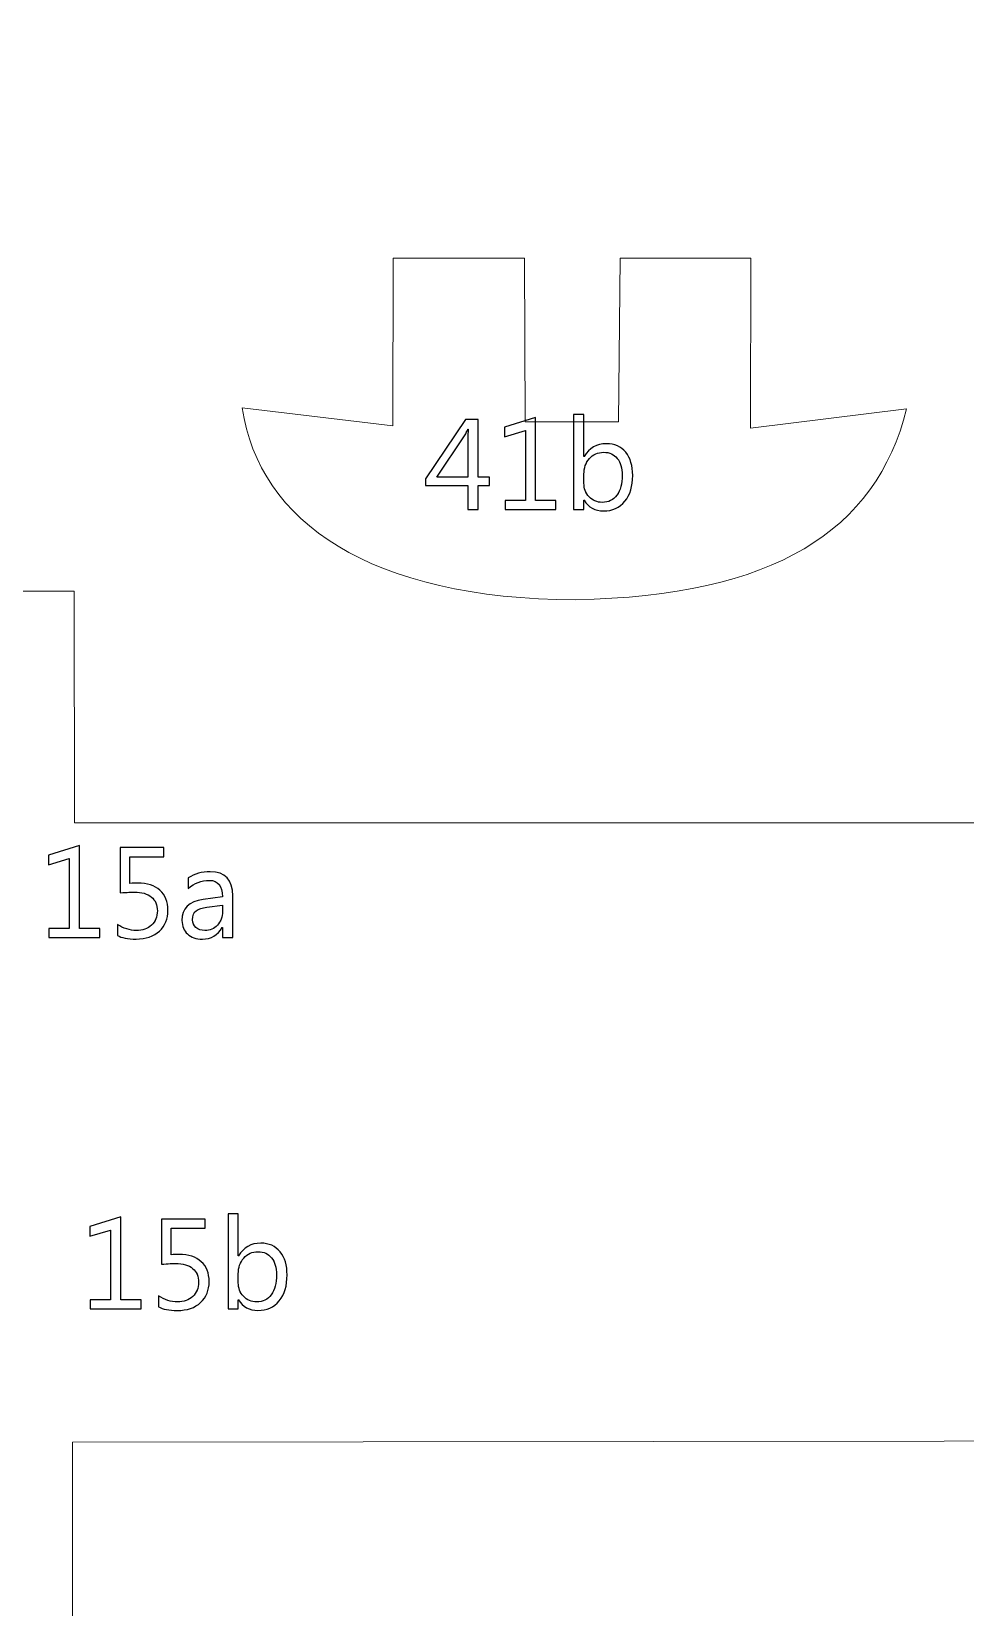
# Model space of a CAD drawing. Header units: centimetres. Extents: x -196 to 200, y -267 to 229.
# Drawn here: x 0.9 to 31.9, y 111.7 to 164 of the extents above; entities that cross this region are included whole.
import ezdxf

# ---------------------------------------------------------------- set-up
doc = ezdxf.new("R2010")
doc.units = ezdxf.units.CM
doc.header["$MEASUREMENT"] = 0
doc.layers.add('Camada 1', color=7, linetype='Continuous')
doc.layers.add('Camada 2', color=20, linetype='Continuous')

msp = doc.modelspace()

# ---------------------------------------------------------------- linework, layer by layer
at = {"layer": 'Camada 1', "lineweight": 9}
for points, knots in [([(114.689, 140.372), (114.689, 140.372), (121.777, 140.406), (121.777, 140.406), (121.777, 140.406), (121.777, 140.406), (121.77, 129.531), (121.77, 129.531), (121.77, 129.531), (121.77, 129.531), (125.082, 129.531), (125.082, 129.531), (125.082, 129.531), (125.082, 129.531), (125.087, 140.334), (125.087, 140.334), (125.087, 140.334), (125.087, 140.334), (135.586, 140.334), (135.586, 140.334), (135.586, 140.334), (135.586, 140.334), (135.586, 129.531), (135.586, 129.531), (135.586, 129.531), (135.586, 129.531), (138.885, 129.531), (138.885, 129.531), (138.885, 129.531), (138.885, 129.531), (138.886, 140.351), (138.886, 140.351), (138.886, 140.351), (138.886, 140.351), (149.417, 140.346), (149.417, 140.346), (149.417, 140.346), (149.417, 140.346), (149.391, 129.535), (149.391, 129.535), (149.391, 129.535), (149.391, 129.535), (152.742, 129.531), (152.742, 129.531), (152.742, 129.531), (152.742, 129.531), (152.755, 140.375), (152.755, 140.375), (152.755, 140.375), (152.755, 140.375), (163.247, 140.384), (163.247, 140.384), (163.247, 140.384), (163.247, 140.384), (163.247, 129.532), (163.247, 129.532), (163.247, 129.532), (163.247, 129.532), (166.534, 129.534), (166.534, 129.534), (166.534, 129.534), (166.534, 129.534), (166.587, 140.372), (166.587, 140.372), (166.587, 140.372), (166.587, 140.372), (177.191, 140.351), (177.191, 140.351), (177.191, 140.351), (177.191, 140.351), (177.225, 129.532), (177.225, 129.532), (177.225, 129.532), (177.225, 129.532), (180.491, 129.532), (180.491, 129.532), (180.491, 129.532), (180.491, 129.532), (180.507, 140.351), (180.507, 140.351), (180.507, 140.351), (180.507, 140.351), (194.175, 140.357), (194.175, 140.357), (194.175, 140.357), (194.175, 140.357), (194.198, 135.934), (194.198, 135.934), (194.198, 135.934), (194.198, 135.934), (190.911, 135.937), (190.911, 135.937), (190.911, 135.937), (190.911, 135.937), (190.911, 122.929), (190.911, 122.929), (190.911, 122.929), (190.911, 122.929), (194.197, 122.931), (194.197, 122.931), (194.197, 122.931), (194.197, 122.931), (194.197, 118.546), (194.197, 118.546), (194.197, 118.546), (194.197, 118.546), (111.237, 118.545), (111.237, 118.545), (111.237, 118.545), (111.237, 118.545), (111.234, 125.194), (111.234, 125.194), (111.234, 125.194), (111.234, 125.194), (100.095, 125.194), (100.095, 125.194), (100.095, 125.194), (98.387, 125.156), (97.605, 123.336), (97.591, 120.037), (97.591, 120.037), (97.729, 114.639), (94.559, 112.378), (91.986, 112.668), (91.986, 112.668), (91.986, 112.668), (93.508, 124.97), (93.508, 124.97), (93.508, 124.97), (93.508, 124.97), (90.249, 125.309), (90.249, 125.309), (90.249, 125.309), (90.249, 125.309), (89.165, 117.272), (89.165, 117.272), (89.165, 117.272), (89.165, 117.272), (2.271, 117.175), (2.271, 117.175), (2.271, 117.175), (2.271, 117.175), (2.269, 110.802), (2.269, 110.802), (2.269, 110.802), (2.269, 110.802), (-1.043, 110.801), (-1.043, 110.801), (-1.043, 110.801), (-1.043, 110.801), (-1.185, 88.942), (-1.185, 88.942), (-1.185, 88.942), (-1.185, 88.942), (-35.24, 85.129), (-35.24, 85.129), (-35.24, 85.129), (-35.24, 85.129), (-63.557, 85.144), (-63.557, 85.144), (-63.557, 85.144), (-65.043, 84.591), (-65.665, 83.347), (-65.246, 81.268), (-65.246, 81.268), (-65.246, 81.268), (-64.254, 78.165), (-64.254, 78.165), (-64.254, 78.165), (-63.326, 75.262), (-63.061, 73.597), (-65.387, 72.634), (-65.387, 72.634), (-65.387, 72.634), (-69.566, 71.073), (-69.566, 71.073), (-69.566, 71.073), (-75.32, 68.462), (-76.167, 62.893), (-73.657, 55.298), (-73.657, 55.298), (-72.354, 51.114), (-73.927, 48.199), (-76.368, 49.092), (-76.368, 49.092), (-76.368, 49.092), (-103.733, 58.307), (-103.733, 58.307), (-103.733, 58.307), (-103.102, 60.687), (-102.343, 63.067), (-101.456, 65.446), (-101.456, 65.446), (-101.456, 65.446), (-93.666, 62.108), (-93.666, 62.108), (-93.666, 62.108), (-93.666, 62.108), (-92.577, 65.248), (-92.577, 65.248), (-92.577, 65.248), (-92.577, 65.248), (-100.4, 68.586), (-100.4, 68.586), (-100.4, 68.586), (-99.209, 71.162), (-97.955, 73.674), (-96.637, 76.121), (-96.637, 76.121), (-96.637, 76.121), (-88.847, 71.858), (-88.847, 71.858), (-88.847, 71.858), (-88.847, 71.858), (-87.13, 74.667), (-87.13, 74.667), (-87.13, 74.667), (-87.13, 74.667), (-94.821, 78.964), (-94.821, 78.964), (-94.821, 78.964), (-93.561, 81.177), (-92.248, 83.287), (-90.86, 85.243), (-90.86, 85.243), (-90.86, 85.243), (-83.73, 80.451), (-83.73, 80.451), (-83.73, 80.451), (-83.73, 80.451), (-81.948, 83.161), (-81.948, 83.161), (-81.948, 83.161), (-81.948, 83.161), (-88.979, 87.953), (-88.979, 87.953), (-88.979, 87.953), (-87.461, 89.938), (-86.028, 91.963), (-84.688, 94.035), (-84.688, 94.035), (-84.688, 94.035), (-77.327, 89.441), (-77.327, 89.441), (-77.327, 89.441), (-77.327, 89.441), (-75.907, 92.316), (-75.907, 92.316), (-75.907, 92.316), (-75.907, 92.316), (-83.103, 96.976), (-83.103, 96.976), (-83.103, 96.976), (-80.277, 103.602), (-82.236, 109.043), (-90.122, 112.277), (-90.122, 112.277), (-103.899, 115.381), (-119.513, 113.823), (-133.764, 106.791), (-133.764, 106.791), (-144.008, 101.178), (-154.042, 94.092), (-164.777, 87.847), (-164.777, 87.847), (-170.221, 84.322), (-175.616, 81.162), (-181.376, 78.622), (-181.376, 78.622), (-183.558, 77.911), (-185.077, 77.638), (-185.897, 78.094), (-185.897, 78.094), (-191.027, 82.698), (-193.644, 93.751), (-193.229, 112.589), (-193.229, 112.589), (-192.121, 128.575), (-189.468, 139.014), (-184.95, 142.757), (-184.95, 142.757), (-180.824, 144.316), (-165.289, 144.555), (-141.95, 142.79), (-141.95, 142.79), (-126.066, 141.543), (-110.264, 140.047), (-94.515, 138.397), (-94.515, 138.397), (-85.281, 137.334), (-77.614, 145.445), (-70.733, 157.943), (-70.733, 157.943), (-72.994, 158.332), (-74.592, 160.089), (-74.791, 163.639), (-74.791, 163.639), (-74.747, 167.843), (-72.92, 169.939), (-69.436, 170.243), (-69.436, 170.243), (-67.983, 170.256), (-66.531, 170.239), (-65.079, 170.073), (-65.079, 170.073), (-63.108, 169.837), (-62.191, 170.706), (-62.256, 173.119), (-62.256, 173.119), (-62.256, 173.119), (-62.225, 177.892), (-62.225, 177.892), (-62.225, 177.892), (-62.225, 177.892), (-58.622, 177.892), (-58.622, 177.892), (-58.622, 177.892), (-58.622, 177.892), (-58.621, 184.763), (-58.621, 184.763), (-58.621, 184.763), (-58.621, 184.763), (-52.573, 184.76), (-52.573, 184.76), (-52.573, 184.76), (-52.573, 184.76), (-46.65, 192.035), (-46.65, 192.035), (-46.65, 192.035), (-46.65, 192.035), (-18.056, 192.03), (-18.056, 192.03), (-18.056, 192.03), (-18.056, 192.03), (-18.049, 180.199), (-18.049, 180.199), (-18.049, 180.199), (-18.049, 180.199), (-14.604, 180.2), (-14.604, 180.2), (-14.604, 180.2), (-14.604, 180.2), (-14.654, 172.369), (-14.654, 172.369), (-14.654, 172.369), (-14.75, 170.684), (-15.901, 169.942), (-17.653, 169.659), (-17.653, 169.659), (-17.653, 169.659), (-23.365, 169.659), (-23.365, 169.659), (-23.365, 169.659), (-23.365, 169.659), (-23.367, 164.682), (-23.367, 164.682), (-23.367, 164.682), (-23.367, 164.682), (-17.384, 164.682), (-17.384, 164.682), (-17.384, 164.682), (-9.828, 164.385), (-5.427, 163.227), (-3.319, 160.661), (-3.319, 160.661), (-1.966, 159.056), (-1.137, 157.276), (-1.075, 155.241), (-1.075, 155.241), (-1.075, 155.241), (-1.006, 145.454), (-1.006, 145.454), (-1.006, 145.454), (-1.006, 145.454), (2.333, 145.456), (2.333, 145.456), (2.333, 145.456), (2.333, 145.456), (2.342, 137.754), (2.342, 137.754), (2.342, 137.754), (2.342, 137.754), (92.633, 137.751), (92.633, 137.751), (92.633, 137.751), (92.633, 137.751), (92.619, 142.019), (92.619, 142.019), (92.619, 142.019), (94.823, 148.923), (96.989, 156.13), (99.23, 162.731), (99.23, 162.731), (100.216, 165.658), (101.894, 167.27), (104.257, 167.188), (104.257, 167.188), (107.361, 166.892), (109.115, 164.964), (110.065, 161.989), (110.065, 161.989), (111.854, 155.099), (113.136, 147.567), (114.689, 140.372)], [0, 0, 0, 0, 0.009804, 0.009804, 0.009804, 0.009804, 0.019608, 0.019608, 0.019608, 0.019608, 0.029412, 0.029412, 0.029412, 0.029412, 0.039216, 0.039216, 0.039216, 0.039216, 0.04902, 0.04902, 0.04902, 0.04902, 0.058824, 0.058824, 0.058824, 0.058824, 0.068627, 0.068627, 0.068627, 0.068627, 0.078431, 0.078431, 0.078431, 0.078431, 0.088235, 0.088235, 0.088235, 0.088235, 0.098039, 0.098039, 0.098039, 0.098039, 0.107843, 0.107843, 0.107843, 0.107843, 0.117647, 0.117647, 0.117647, 0.117647, 0.127451, 0.127451, 0.127451, 0.127451, 0.137255, 0.137255, 0.137255, 0.137255, 0.147059, 0.147059, 0.147059, 0.147059, 0.156863, 0.156863, 0.156863, 0.156863, 0.166667, 0.166667, 0.166667, 0.166667, 0.176471, 0.176471, 0.176471, 0.176471, 0.186275, 0.186275, 0.186275, 0.186275, 0.196078, 0.196078, 0.196078, 0.196078, 0.205882, 0.205882, 0.205882, 0.205882, 0.215686, 0.215686, 0.215686, 0.215686, 0.22549, 0.22549, 0.22549, 0.22549, 0.235294, 0.235294, 0.235294, 0.235294, 0.245098, 0.245098, 0.245098, 0.245098, 0.254902, 0.254902, 0.254902, 0.254902, 0.264706, 0.264706, 0.264706, 0.264706, 0.27451, 0.27451, 0.27451, 0.27451, 0.284314, 0.284314, 0.284314, 0.284314, 0.294118, 0.294118, 0.294118, 0.294118, 0.303922, 0.303922, 0.303922, 0.303922, 0.313725, 0.313725, 0.313725, 0.313726, 0.323529, 0.323529, 0.323529, 0.323529, 0.333333, 0.333333, 0.333333, 0.333333, 0.343137, 0.343137, 0.343137, 0.343137, 0.352941, 0.352941, 0.352941, 0.352941, 0.362745, 0.362745, 0.362745, 0.362745, 0.372549, 0.372549, 0.372549, 0.372549, 0.382353, 0.382353, 0.382353, 0.382353, 0.392157, 0.392157, 0.392157, 0.392157, 0.401961, 0.401961, 0.401961, 0.401961, 0.411765, 0.411765, 0.411765, 0.411765, 0.421569, 0.421569, 0.421569, 0.421569, 0.431373, 0.431373, 0.431373, 0.431373, 0.441176, 0.441176, 0.441176, 0.441176, 0.45098, 0.45098, 0.45098, 0.45098, 0.460784, 0.460784, 0.460784, 0.460784, 0.470588, 0.470588, 0.470588, 0.470588, 0.480392, 0.480392, 0.480392, 0.480392, 0.490196, 0.490196, 0.490196, 0.490196, 0.5, 0.5, 0.5, 0.5, 0.509804, 0.509804, 0.509804, 0.509804, 0.519608, 0.519608, 0.519608, 0.519608, 0.529412, 0.529412, 0.529412, 0.529412, 0.539216, 0.539216, 0.539216, 0.539216, 0.54902, 0.54902, 0.54902, 0.54902, 0.558824, 0.558824, 0.558824, 0.558824, 0.568627, 0.568627, 0.568627, 0.568627, 0.578431, 0.578431, 0.578431, 0.578431, 0.588235, 0.588235, 0.588235, 0.588235, 0.598039, 0.598039, 0.598039, 0.598039, 0.607843, 0.607843, 0.607843, 0.607843, 0.617647, 0.617647, 0.617647, 0.617647, 0.627451, 0.627451, 0.627451, 0.627451, 0.637255, 0.637255, 0.637255, 0.637255, 0.647059, 0.647059, 0.647059, 0.647059, 0.656863, 0.656863, 0.656863, 0.656863, 0.666667, 0.666667, 0.666667, 0.666667, 0.676471, 0.676471, 0.676471, 0.676471, 0.686275, 0.686275, 0.686275, 0.686275, 0.696078, 0.696078, 0.696078, 0.696078, 0.705882, 0.705882, 0.705882, 0.705882, 0.715686, 0.715686, 0.715686, 0.715686, 0.72549, 0.72549, 0.72549, 0.72549, 0.735294, 0.735294, 0.735294, 0.735294, 0.745098, 0.745098, 0.745098, 0.745098, 0.754902, 0.754902, 0.754902, 0.754902, 0.764706, 0.764706, 0.764706, 0.764706, 0.77451, 0.77451, 0.77451, 0.77451, 0.784314, 0.784314, 0.784314, 0.784314, 0.794118, 0.794118, 0.794118, 0.794118, 0.803922, 0.803922, 0.803922, 0.803922, 0.813725, 0.813725, 0.813725, 0.813726, 0.823529, 0.823529, 0.823529, 0.823529, 0.833333, 0.833333, 0.833333, 0.833333, 0.843137, 0.843137, 0.843137, 0.843137, 0.852941, 0.852941, 0.852941, 0.852941, 0.862745, 0.862745, 0.862745, 0.862745, 0.872549, 0.872549, 0.872549, 0.872549, 0.882353, 0.882353, 0.882353, 0.882353, 0.892157, 0.892157, 0.892157, 0.892157, 0.901961, 0.901961, 0.901961, 0.901961, 0.911765, 0.911765, 0.911765, 0.911765, 0.921569, 0.921569, 0.921569, 0.921569, 0.931373, 0.931373, 0.931373, 0.931373, 0.941176, 0.941176, 0.941176, 0.941176, 0.95098, 0.95098, 0.95098, 0.95098, 0.960784, 0.960784, 0.960784, 0.960784, 0.970588, 0.970588, 0.970588, 0.970588, 0.980392, 0.980392, 0.980392, 0.980392, 1, 1, 1, 1]), ([(12.926, 156.511), (12.926, 156.511), (17.294, 156.513), (17.294, 156.513), (17.294, 156.513), (17.294, 156.513), (17.316, 151.08), (17.316, 151.08), (17.316, 151.08), (17.316, 151.08), (20.412, 151.076), (20.412, 151.076), (20.412, 151.076), (20.412, 151.076), (20.468, 156.511), (20.468, 156.511), (20.468, 156.511), (20.468, 156.511), (24.806, 156.512), (24.806, 156.512), (24.806, 156.512), (24.806, 156.512), (24.795, 150.869), (24.795, 150.869), (24.795, 150.869), (24.795, 150.869), (29.985, 151.515), (29.985, 151.515), (29.985, 151.515), (28.97, 147.435), (25.57, 145.294), (18.997, 145.166), (18.997, 145.166), (12.162, 145.186), (8.473, 147.753), (7.912, 151.545), (7.912, 151.545), (7.912, 151.545), (12.918, 150.944), (12.918, 150.944), (12.918, 150.944), (12.918, 150.944), (12.926, 156.511), (12.926, 156.511)], [0, 0, 0, 0, 0.083333, 0.083333, 0.083333, 0.083333, 0.166667, 0.166667, 0.166667, 0.166667, 0.25, 0.25, 0.25, 0.25, 0.333333, 0.333333, 0.333333, 0.333333, 0.416667, 0.416667, 0.416667, 0.416667, 0.5, 0.5, 0.5, 0.5, 0.583333, 0.583333, 0.583333, 0.583333, 0.666667, 0.666667, 0.666667, 0.666667, 0.75, 0.75, 0.75, 0.75, 0.833333, 0.833333, 0.833333, 0.833333, 1, 1, 1, 1])]:
    msp.add_open_spline(points, degree=3, knots=knots, dxfattribs=at)
at = {"layer": 'Camada 2'}
for points, knots in [([(16.131, 148.96), (16.131, 148.96), (15.747, 148.96), (15.747, 148.96), (15.747, 148.96), (15.747, 148.96), (15.747, 148.166), (15.747, 148.166), (15.747, 148.166), (15.747, 148.166), (15.41, 148.166), (15.41, 148.166), (15.41, 148.166), (15.41, 148.166), (15.41, 148.96), (15.41, 148.96), (15.41, 148.96), (15.41, 148.96), (14.006, 148.96), (14.006, 148.96), (14.006, 148.96), (14.006, 148.96), (14.006, 149.183), (14.006, 149.183), (14.006, 149.183), (14.006, 149.183), (15.335, 151.154), (15.335, 151.154), (15.335, 151.154), (15.335, 151.154), (15.747, 151.154), (15.747, 151.154), (15.747, 151.154), (15.747, 151.154), (15.747, 149.238), (15.747, 149.238), (15.747, 149.238), (15.747, 149.238), (16.131, 149.238), (16.131, 149.238), (16.131, 149.238), (16.131, 149.238), (16.131, 148.96), (16.131, 148.96)], [0, 0, 0, 0, 0.083333, 0.083333, 0.083333, 0.083333, 0.166667, 0.166667, 0.166667, 0.166667, 0.25, 0.25, 0.25, 0.25, 0.333333, 0.333333, 0.333333, 0.333333, 0.416667, 0.416667, 0.416667, 0.416667, 0.5, 0.5, 0.5, 0.5, 0.583333, 0.583333, 0.583333, 0.583333, 0.666667, 0.666667, 0.666667, 0.666667, 0.75, 0.75, 0.75, 0.75, 0.833333, 0.833333, 0.833333, 0.833333, 1, 1, 1, 1]), ([(15.41, 149.238), (15.41, 149.238), (15.41, 150.529), (15.41, 150.529), (15.41, 150.529), (15.41, 150.62), (15.413, 150.723), (15.419, 150.837), (15.419, 150.837), (15.419, 150.837), (15.41, 150.837), (15.41, 150.837), (15.41, 150.837), (15.391, 150.787), (15.353, 150.711), (15.296, 150.608), (15.296, 150.608), (15.296, 150.608), (14.377, 149.238), (14.377, 149.238), (14.377, 149.238), (14.377, 149.238), (15.41, 149.238), (15.41, 149.238)], [0, 0, 0, 0, 0.142857, 0.142857, 0.142857, 0.142857, 0.285714, 0.285714, 0.285714, 0.285714, 0.428571, 0.428571, 0.428571, 0.428571, 0.571429, 0.571429, 0.571429, 0.571429, 0.714286, 0.714286, 0.714286, 0.714286, 1, 1, 1, 1]), ([(18.334, 148.166), (18.334, 148.166), (16.644, 148.166), (16.644, 148.166), (16.644, 148.166), (16.644, 148.166), (16.644, 148.465), (16.644, 148.465), (16.644, 148.465), (16.644, 148.465), (17.318, 148.465), (17.318, 148.465), (17.318, 148.465), (17.318, 148.465), (17.318, 150.788), (17.318, 150.788), (17.318, 150.788), (17.318, 150.788), (16.626, 150.582), (16.626, 150.582), (16.626, 150.582), (16.626, 150.582), (16.626, 150.906), (16.626, 150.906), (16.626, 150.906), (16.626, 150.906), (17.659, 151.222), (17.659, 151.222), (17.659, 151.222), (17.659, 151.222), (17.659, 148.465), (17.659, 148.465), (17.659, 148.465), (17.659, 148.465), (18.334, 148.465), (18.334, 148.465), (18.334, 148.465), (18.334, 148.465), (18.334, 148.166), (18.334, 148.166)], [0, 0, 0, 0, 0.090909, 0.090909, 0.090909, 0.090909, 0.181818, 0.181818, 0.181818, 0.181818, 0.272727, 0.272727, 0.272727, 0.272727, 0.363636, 0.363636, 0.363636, 0.363636, 0.454545, 0.454545, 0.454545, 0.454545, 0.545455, 0.545455, 0.545455, 0.545455, 0.636364, 0.636364, 0.636364, 0.636364, 0.727273, 0.727273, 0.727273, 0.727273, 0.818182, 0.818182, 0.818182, 0.818182, 1, 1, 1, 1]), ([(19.272, 148.472), (19.272, 148.472), (19.264, 148.472), (19.264, 148.472), (19.264, 148.472), (19.264, 148.472), (19.264, 148.166), (19.264, 148.166), (19.264, 148.166), (19.264, 148.166), (18.923, 148.166), (18.923, 148.166), (18.923, 148.166), (18.923, 148.166), (18.923, 151.324), (18.923, 151.324), (18.923, 151.324), (18.923, 151.324), (19.264, 151.324), (19.264, 151.324), (19.264, 151.324), (19.264, 151.324), (19.264, 149.927), (19.264, 149.927), (19.264, 149.927), (19.264, 149.927), (19.272, 149.927), (19.272, 149.927), (19.272, 149.927), (19.44, 150.21), (19.686, 150.351), (20.01, 150.351), (20.01, 150.351), (20.284, 150.351), (20.498, 150.256), (20.653, 150.065), (20.653, 150.065), (20.808, 149.873), (20.886, 149.617), (20.886, 149.296), (20.886, 149.296), (20.886, 148.939), (20.799, 148.652), (20.625, 148.437), (20.625, 148.437), (20.451, 148.222), (20.214, 148.115), (19.912, 148.115), (19.912, 148.115), (19.63, 148.115), (19.417, 148.234), (19.272, 148.472)], [0, 0, 0, 0, 0.071429, 0.071429, 0.071429, 0.071429, 0.142857, 0.142857, 0.142857, 0.142857, 0.214286, 0.214286, 0.214286, 0.214286, 0.285714, 0.285714, 0.285714, 0.285714, 0.357143, 0.357143, 0.357143, 0.357143, 0.428571, 0.428571, 0.428571, 0.428571, 0.5, 0.5, 0.5, 0.5, 0.571429, 0.571429, 0.571429, 0.571429, 0.642857, 0.642857, 0.642857, 0.642857, 0.714286, 0.714286, 0.714286, 0.714286, 0.785714, 0.785714, 0.785714, 0.785714, 0.857143, 0.857143, 0.857143, 0.857143, 1, 1, 1, 1]), ([(19.264, 149.336), (19.264, 149.336), (19.264, 149.037), (19.264, 149.037), (19.264, 149.037), (19.264, 148.86), (19.322, 148.71), (19.436, 148.586), (19.436, 148.586), (19.551, 148.463), (19.696, 148.401), (19.873, 148.401), (19.873, 148.401), (20.08, 148.401), (20.242, 148.481), (20.359, 148.639), (20.359, 148.639), (20.477, 148.799), (20.536, 149.019), (20.536, 149.302), (20.536, 149.302), (20.536, 149.541), (20.481, 149.728), (20.371, 149.863), (20.371, 149.863), (20.261, 149.998), (20.113, 150.066), (19.925, 150.066), (19.925, 150.066), (19.726, 150.066), (19.566, 149.996), (19.445, 149.858), (19.445, 149.858), (19.324, 149.719), (19.264, 149.545), (19.264, 149.336)], [0, 0, 0, 0, 0.1, 0.1, 0.1, 0.1, 0.2, 0.2, 0.2, 0.2, 0.3, 0.3, 0.3, 0.3, 0.4, 0.4, 0.4, 0.4, 0.5, 0.5, 0.5, 0.5, 0.6, 0.6, 0.6, 0.6, 0.7, 0.7, 0.7, 0.7, 0.8, 0.8, 0.8, 0.8, 1, 1, 1, 1]), ([(3.18, 133.942), (3.18, 133.942), (1.49, 133.942), (1.49, 133.942), (1.49, 133.942), (1.49, 133.942), (1.49, 134.24), (1.49, 134.24), (1.49, 134.24), (1.49, 134.24), (2.164, 134.24), (2.164, 134.24), (2.164, 134.24), (2.164, 134.24), (2.164, 136.563), (2.164, 136.563), (2.164, 136.563), (2.164, 136.563), (1.472, 136.357), (1.472, 136.357), (1.472, 136.357), (1.472, 136.357), (1.472, 136.682), (1.472, 136.682), (1.472, 136.682), (1.472, 136.682), (2.505, 136.997), (2.505, 136.997), (2.505, 136.997), (2.505, 136.997), (2.505, 134.24), (2.505, 134.24), (2.505, 134.24), (2.505, 134.24), (3.18, 134.24), (3.18, 134.24), (3.18, 134.24), (3.18, 134.24), (3.18, 133.942), (3.18, 133.942)], [0, 0, 0, 0, 0.090909, 0.090909, 0.090909, 0.090909, 0.181818, 0.181818, 0.181818, 0.181818, 0.272727, 0.272727, 0.272727, 0.272727, 0.363636, 0.363636, 0.363636, 0.363636, 0.454545, 0.454545, 0.454545, 0.454545, 0.545455, 0.545455, 0.545455, 0.545455, 0.636364, 0.636364, 0.636364, 0.636364, 0.727273, 0.727273, 0.727273, 0.727273, 0.818182, 0.818182, 0.818182, 0.818182, 1, 1, 1, 1]), ([(3.764, 134.014), (3.764, 134.014), (3.764, 134.377), (3.764, 134.377), (3.764, 134.377), (3.968, 134.243), (4.176, 134.176), (4.387, 134.176), (4.387, 134.176), (4.599, 134.176), (4.769, 134.236), (4.898, 134.356), (4.898, 134.356), (5.027, 134.474), (5.092, 134.633), (5.092, 134.83), (5.092, 134.83), (5.092, 135.026), (5.025, 135.179), (4.894, 135.288), (4.894, 135.288), (4.762, 135.398), (4.573, 135.452), (4.327, 135.452), (4.327, 135.452), (4.244, 135.452), (4.087, 135.444), (3.858, 135.428), (3.858, 135.428), (3.858, 135.428), (3.858, 136.929), (3.858, 136.929), (3.858, 136.929), (3.858, 136.929), (5.305, 136.929), (5.305, 136.929), (5.305, 136.929), (5.305, 136.929), (5.305, 136.622), (5.305, 136.622), (5.305, 136.622), (5.305, 136.622), (4.183, 136.622), (4.183, 136.622), (4.183, 136.622), (4.183, 136.622), (4.183, 135.743), (4.183, 135.743), (4.183, 135.743), (4.274, 135.748), (4.359, 135.751), (4.437, 135.751), (4.437, 135.751), (4.757, 135.751), (5.004, 135.671), (5.179, 135.511), (5.179, 135.511), (5.354, 135.351), (5.442, 135.131), (5.442, 134.852), (5.442, 134.852), (5.442, 134.563), (5.348, 134.331), (5.159, 134.155), (5.159, 134.155), (4.971, 133.979), (4.712, 133.89), (4.384, 133.89), (4.384, 133.89), (4.107, 133.89), (3.901, 133.932), (3.764, 134.014)], [0, 0, 0, 0, 0.052632, 0.052632, 0.052632, 0.052632, 0.105263, 0.105263, 0.105263, 0.105263, 0.157895, 0.157895, 0.157895, 0.157895, 0.210526, 0.210526, 0.210526, 0.210526, 0.263158, 0.263158, 0.263158, 0.263158, 0.315789, 0.315789, 0.315789, 0.315789, 0.368421, 0.368421, 0.368421, 0.368421, 0.421053, 0.421053, 0.421053, 0.421053, 0.473684, 0.473684, 0.473684, 0.473684, 0.526316, 0.526316, 0.526316, 0.526316, 0.578947, 0.578947, 0.578947, 0.578947, 0.631579, 0.631579, 0.631579, 0.631579, 0.684211, 0.684211, 0.684211, 0.684211, 0.736842, 0.736842, 0.736842, 0.736842, 0.789474, 0.789474, 0.789474, 0.789474, 0.842105, 0.842105, 0.842105, 0.842105, 0.894737, 0.894737, 0.894737, 0.894737, 1, 1, 1, 1]), ([(7.597, 133.942), (7.597, 133.942), (7.255, 133.942), (7.255, 133.942), (7.255, 133.942), (7.255, 133.942), (7.255, 134.275), (7.255, 134.275), (7.255, 134.275), (7.255, 134.275), (7.247, 134.275), (7.247, 134.275), (7.247, 134.275), (7.098, 134.018), (6.88, 133.89), (6.59, 133.89), (6.59, 133.89), (6.378, 133.89), (6.211, 133.947), (6.091, 134.06), (6.091, 134.06), (5.971, 134.172), (5.911, 134.321), (5.911, 134.508), (5.911, 134.508), (5.911, 134.907), (6.146, 135.139), (6.615, 135.205), (6.615, 135.205), (6.615, 135.205), (7.255, 135.295), (7.255, 135.295), (7.255, 135.295), (7.255, 135.659), (7.109, 135.841), (6.816, 135.841), (6.816, 135.841), (6.559, 135.841), (6.327, 135.753), (6.12, 135.576), (6.12, 135.576), (6.12, 135.576), (6.12, 135.926), (6.12, 135.926), (6.12, 135.926), (6.33, 136.06), (6.571, 136.127), (6.845, 136.127), (6.845, 136.127), (7.346, 136.127), (7.597, 135.861), (7.597, 135.33), (7.597, 135.33), (7.597, 135.33), (7.597, 133.942), (7.597, 133.942)], [0, 0, 0, 0, 0.066667, 0.066667, 0.066667, 0.066667, 0.133333, 0.133333, 0.133333, 0.133333, 0.2, 0.2, 0.2, 0.2, 0.266667, 0.266667, 0.266667, 0.266667, 0.333333, 0.333333, 0.333333, 0.333333, 0.4, 0.4, 0.4, 0.4, 0.466667, 0.466667, 0.466667, 0.466667, 0.533333, 0.533333, 0.533333, 0.533333, 0.6, 0.6, 0.6, 0.6, 0.666667, 0.666667, 0.666667, 0.666667, 0.733333, 0.733333, 0.733333, 0.733333, 0.8, 0.8, 0.8, 0.8, 0.866667, 0.866667, 0.866667, 0.866667, 1, 1, 1, 1]), ([(7.255, 135.021), (7.255, 135.021), (6.74, 134.95), (6.74, 134.95), (6.74, 134.95), (6.582, 134.928), (6.462, 134.888), (6.382, 134.832), (6.382, 134.832), (6.301, 134.775), (6.261, 134.676), (6.261, 134.532), (6.261, 134.532), (6.261, 134.427), (6.298, 134.342), (6.373, 134.276), (6.373, 134.276), (6.447, 134.21), (6.546, 134.176), (6.669, 134.176), (6.669, 134.176), (6.839, 134.176), (6.979, 134.236), (7.09, 134.355), (7.09, 134.355), (7.2, 134.474), (7.255, 134.625), (7.255, 134.808), (7.255, 134.808), (7.255, 134.808), (7.255, 135.021), (7.255, 135.021)], [0, 0, 0, 0, 0.111111, 0.111111, 0.111111, 0.111111, 0.222222, 0.222222, 0.222222, 0.222222, 0.333333, 0.333333, 0.333333, 0.333333, 0.444444, 0.444444, 0.444444, 0.444444, 0.555556, 0.555556, 0.555556, 0.555556, 0.666667, 0.666667, 0.666667, 0.666667, 0.777778, 0.777778, 0.777778, 0.777778, 1, 1, 1, 1]), ([(4.551, 121.602), (4.551, 121.602), (2.861, 121.602), (2.861, 121.602), (2.861, 121.602), (2.861, 121.602), (2.861, 121.901), (2.861, 121.901), (2.861, 121.901), (2.861, 121.901), (3.535, 121.901), (3.535, 121.901), (3.535, 121.901), (3.535, 121.901), (3.535, 124.224), (3.535, 124.224), (3.535, 124.224), (3.535, 124.224), (2.844, 124.018), (2.844, 124.018), (2.844, 124.018), (2.844, 124.018), (2.844, 124.342), (2.844, 124.342), (2.844, 124.342), (2.844, 124.342), (3.876, 124.658), (3.876, 124.658), (3.876, 124.658), (3.876, 124.658), (3.876, 121.901), (3.876, 121.901), (3.876, 121.901), (3.876, 121.901), (4.551, 121.901), (4.551, 121.901), (4.551, 121.901), (4.551, 121.901), (4.551, 121.602), (4.551, 121.602)], [0, 0, 0, 0, 0.090909, 0.090909, 0.090909, 0.090909, 0.181818, 0.181818, 0.181818, 0.181818, 0.272727, 0.272727, 0.272727, 0.272727, 0.363636, 0.363636, 0.363636, 0.363636, 0.454545, 0.454545, 0.454545, 0.454545, 0.545455, 0.545455, 0.545455, 0.545455, 0.636364, 0.636364, 0.636364, 0.636364, 0.727273, 0.727273, 0.727273, 0.727273, 0.818182, 0.818182, 0.818182, 0.818182, 1, 1, 1, 1]), ([(7.79, 121.908), (7.79, 121.908), (7.781, 121.908), (7.781, 121.908), (7.781, 121.908), (7.781, 121.908), (7.781, 121.602), (7.781, 121.602), (7.781, 121.602), (7.781, 121.602), (7.44, 121.602), (7.44, 121.602), (7.44, 121.602), (7.44, 121.602), (7.44, 124.76), (7.44, 124.76), (7.44, 124.76), (7.44, 124.76), (7.781, 124.76), (7.781, 124.76), (7.781, 124.76), (7.781, 124.76), (7.781, 123.363), (7.781, 123.363), (7.781, 123.363), (7.781, 123.363), (7.79, 123.363), (7.79, 123.363), (7.79, 123.363), (7.958, 123.646), (8.204, 123.787), (8.528, 123.787), (8.528, 123.787), (8.801, 123.787), (9.015, 123.692), (9.171, 123.501), (9.171, 123.501), (9.326, 123.309), (9.403, 123.053), (9.403, 122.732), (9.403, 122.732), (9.403, 122.375), (9.316, 122.088), (9.143, 121.873), (9.143, 121.873), (8.969, 121.658), (8.731, 121.551), (8.429, 121.551), (8.429, 121.551), (8.148, 121.551), (7.934, 121.67), (7.79, 121.908)], [0, 0, 0, 0, 0.071429, 0.071429, 0.071429, 0.071429, 0.142857, 0.142857, 0.142857, 0.142857, 0.214286, 0.214286, 0.214286, 0.214286, 0.285714, 0.285714, 0.285714, 0.285714, 0.357143, 0.357143, 0.357143, 0.357143, 0.428571, 0.428571, 0.428571, 0.428571, 0.5, 0.5, 0.5, 0.5, 0.571429, 0.571429, 0.571429, 0.571429, 0.642857, 0.642857, 0.642857, 0.642857, 0.714286, 0.714286, 0.714286, 0.714286, 0.785714, 0.785714, 0.785714, 0.785714, 0.857143, 0.857143, 0.857143, 0.857143, 1, 1, 1, 1]), ([(5.135, 121.675), (5.135, 121.675), (5.135, 122.037), (5.135, 122.037), (5.135, 122.037), (5.34, 121.904), (5.547, 121.837), (5.758, 121.837), (5.758, 121.837), (5.97, 121.837), (6.14, 121.897), (6.269, 122.016), (6.269, 122.016), (6.398, 122.135), (6.463, 122.294), (6.463, 122.491), (6.463, 122.491), (6.463, 122.686), (6.396, 122.839), (6.265, 122.949), (6.265, 122.949), (6.133, 123.058), (5.944, 123.113), (5.698, 123.113), (5.698, 123.113), (5.615, 123.113), (5.458, 123.104), (5.229, 123.088), (5.229, 123.088), (5.229, 123.088), (5.229, 124.59), (5.229, 124.59), (5.229, 124.59), (5.229, 124.59), (6.676, 124.59), (6.676, 124.59), (6.676, 124.59), (6.676, 124.59), (6.676, 124.282), (6.676, 124.282), (6.676, 124.282), (6.676, 124.282), (5.554, 124.282), (5.554, 124.282), (5.554, 124.282), (5.554, 124.282), (5.554, 123.403), (5.554, 123.403), (5.554, 123.403), (5.645, 123.409), (5.73, 123.412), (5.808, 123.412), (5.808, 123.412), (6.128, 123.412), (6.375, 123.331), (6.55, 123.171), (6.55, 123.171), (6.725, 123.011), (6.813, 122.791), (6.813, 122.513), (6.813, 122.513), (6.813, 122.224), (6.719, 121.991), (6.53, 121.816), (6.53, 121.816), (6.342, 121.639), (6.083, 121.551), (5.755, 121.551), (5.755, 121.551), (5.478, 121.551), (5.272, 121.592), (5.135, 121.675)], [0, 0, 0, 0, 0.052632, 0.052632, 0.052632, 0.052632, 0.105263, 0.105263, 0.105263, 0.105263, 0.157895, 0.157895, 0.157895, 0.157895, 0.210526, 0.210526, 0.210526, 0.210526, 0.263158, 0.263158, 0.263158, 0.263158, 0.315789, 0.315789, 0.315789, 0.315789, 0.368421, 0.368421, 0.368421, 0.368421, 0.421053, 0.421053, 0.421053, 0.421053, 0.473684, 0.473684, 0.473684, 0.473684, 0.526316, 0.526316, 0.526316, 0.526316, 0.578947, 0.578947, 0.578947, 0.578947, 0.631579, 0.631579, 0.631579, 0.631579, 0.684211, 0.684211, 0.684211, 0.684211, 0.736842, 0.736842, 0.736842, 0.736842, 0.789474, 0.789474, 0.789474, 0.789474, 0.842105, 0.842105, 0.842105, 0.842105, 0.894737, 0.894737, 0.894737, 0.894737, 1, 1, 1, 1]), ([(7.781, 122.772), (7.781, 122.772), (7.781, 122.473), (7.781, 122.473), (7.781, 122.473), (7.781, 122.296), (7.839, 122.146), (7.954, 122.022), (7.954, 122.022), (8.068, 121.899), (8.214, 121.837), (8.39, 121.837), (8.39, 121.837), (8.597, 121.837), (8.759, 121.917), (8.877, 122.075), (8.877, 122.075), (8.994, 122.234), (9.053, 122.455), (9.053, 122.738), (9.053, 122.738), (9.053, 122.976), (8.998, 123.163), (8.888, 123.299), (8.888, 123.299), (8.779, 123.434), (8.63, 123.501), (8.442, 123.501), (8.442, 123.501), (8.244, 123.501), (8.084, 123.432), (7.963, 123.294), (7.963, 123.294), (7.842, 123.155), (7.781, 122.981), (7.781, 122.772)], [0, 0, 0, 0, 0.1, 0.1, 0.1, 0.1, 0.2, 0.2, 0.2, 0.2, 0.3, 0.3, 0.3, 0.3, 0.4, 0.4, 0.4, 0.4, 0.5, 0.5, 0.5, 0.5, 0.6, 0.6, 0.6, 0.6, 0.7, 0.7, 0.7, 0.7, 0.8, 0.8, 0.8, 0.8, 1, 1, 1, 1])]:
    msp.add_open_spline(points, degree=3, knots=knots, dxfattribs=at)
at = {"layer": 'Camada 2', "lineweight": 9}
for points, knots in [([(16.131, 148.96), (16.131, 148.96), (15.747, 148.96), (15.747, 148.96), (15.747, 148.96), (15.747, 148.96), (15.747, 148.166), (15.747, 148.166), (15.747, 148.166), (15.747, 148.166), (15.41, 148.166), (15.41, 148.166), (15.41, 148.166), (15.41, 148.166), (15.41, 148.96), (15.41, 148.96), (15.41, 148.96), (15.41, 148.96), (14.006, 148.96), (14.006, 148.96), (14.006, 148.96), (14.006, 148.96), (14.006, 149.183), (14.006, 149.183), (14.006, 149.183), (14.006, 149.183), (15.335, 151.154), (15.335, 151.154), (15.335, 151.154), (15.335, 151.154), (15.747, 151.154), (15.747, 151.154), (15.747, 151.154), (15.747, 151.154), (15.747, 149.238), (15.747, 149.238), (15.747, 149.238), (15.747, 149.238), (16.131, 149.238), (16.131, 149.238), (16.131, 149.238), (16.131, 149.238), (16.131, 148.96), (16.131, 148.96)], [0, 0, 0, 0, 0.083333, 0.083333, 0.083333, 0.083333, 0.166667, 0.166667, 0.166667, 0.166667, 0.25, 0.25, 0.25, 0.25, 0.333333, 0.333333, 0.333333, 0.333333, 0.416667, 0.416667, 0.416667, 0.416667, 0.5, 0.5, 0.5, 0.5, 0.583333, 0.583333, 0.583333, 0.583333, 0.666667, 0.666667, 0.666667, 0.666667, 0.75, 0.75, 0.75, 0.75, 0.833333, 0.833333, 0.833333, 0.833333, 1, 1, 1, 1]), ([(15.41, 149.238), (15.41, 149.238), (15.41, 150.529), (15.41, 150.529), (15.41, 150.529), (15.41, 150.62), (15.413, 150.723), (15.419, 150.837), (15.419, 150.837), (15.419, 150.837), (15.41, 150.837), (15.41, 150.837), (15.41, 150.837), (15.391, 150.787), (15.353, 150.711), (15.296, 150.608), (15.296, 150.608), (15.296, 150.608), (14.377, 149.238), (14.377, 149.238), (14.377, 149.238), (14.377, 149.238), (15.41, 149.238), (15.41, 149.238)], [0, 0, 0, 0, 0.142857, 0.142857, 0.142857, 0.142857, 0.285714, 0.285714, 0.285714, 0.285714, 0.428571, 0.428571, 0.428571, 0.428571, 0.571429, 0.571429, 0.571429, 0.571429, 0.714286, 0.714286, 0.714286, 0.714286, 1, 1, 1, 1]), ([(18.334, 148.166), (18.334, 148.166), (16.644, 148.166), (16.644, 148.166), (16.644, 148.166), (16.644, 148.166), (16.644, 148.465), (16.644, 148.465), (16.644, 148.465), (16.644, 148.465), (17.318, 148.465), (17.318, 148.465), (17.318, 148.465), (17.318, 148.465), (17.318, 150.788), (17.318, 150.788), (17.318, 150.788), (17.318, 150.788), (16.626, 150.582), (16.626, 150.582), (16.626, 150.582), (16.626, 150.582), (16.626, 150.906), (16.626, 150.906), (16.626, 150.906), (16.626, 150.906), (17.659, 151.222), (17.659, 151.222), (17.659, 151.222), (17.659, 151.222), (17.659, 148.465), (17.659, 148.465), (17.659, 148.465), (17.659, 148.465), (18.334, 148.465), (18.334, 148.465), (18.334, 148.465), (18.334, 148.465), (18.334, 148.166), (18.334, 148.166)], [0, 0, 0, 0, 0.090909, 0.090909, 0.090909, 0.090909, 0.181818, 0.181818, 0.181818, 0.181818, 0.272727, 0.272727, 0.272727, 0.272727, 0.363636, 0.363636, 0.363636, 0.363636, 0.454545, 0.454545, 0.454545, 0.454545, 0.545455, 0.545455, 0.545455, 0.545455, 0.636364, 0.636364, 0.636364, 0.636364, 0.727273, 0.727273, 0.727273, 0.727273, 0.818182, 0.818182, 0.818182, 0.818182, 1, 1, 1, 1]), ([(19.272, 148.472), (19.272, 148.472), (19.264, 148.472), (19.264, 148.472), (19.264, 148.472), (19.264, 148.472), (19.264, 148.166), (19.264, 148.166), (19.264, 148.166), (19.264, 148.166), (18.923, 148.166), (18.923, 148.166), (18.923, 148.166), (18.923, 148.166), (18.923, 151.324), (18.923, 151.324), (18.923, 151.324), (18.923, 151.324), (19.264, 151.324), (19.264, 151.324), (19.264, 151.324), (19.264, 151.324), (19.264, 149.927), (19.264, 149.927), (19.264, 149.927), (19.264, 149.927), (19.272, 149.927), (19.272, 149.927), (19.272, 149.927), (19.44, 150.21), (19.686, 150.351), (20.01, 150.351), (20.01, 150.351), (20.284, 150.351), (20.498, 150.256), (20.653, 150.065), (20.653, 150.065), (20.808, 149.873), (20.886, 149.617), (20.886, 149.296), (20.886, 149.296), (20.886, 148.939), (20.799, 148.652), (20.625, 148.437), (20.625, 148.437), (20.451, 148.222), (20.214, 148.115), (19.912, 148.115), (19.912, 148.115), (19.63, 148.115), (19.417, 148.234), (19.272, 148.472)], [0, 0, 0, 0, 0.071429, 0.071429, 0.071429, 0.071429, 0.142857, 0.142857, 0.142857, 0.142857, 0.214286, 0.214286, 0.214286, 0.214286, 0.285714, 0.285714, 0.285714, 0.285714, 0.357143, 0.357143, 0.357143, 0.357143, 0.428571, 0.428571, 0.428571, 0.428571, 0.5, 0.5, 0.5, 0.5, 0.571429, 0.571429, 0.571429, 0.571429, 0.642857, 0.642857, 0.642857, 0.642857, 0.714286, 0.714286, 0.714286, 0.714286, 0.785714, 0.785714, 0.785714, 0.785714, 0.857143, 0.857143, 0.857143, 0.857143, 1, 1, 1, 1]), ([(19.264, 149.336), (19.264, 149.336), (19.264, 149.037), (19.264, 149.037), (19.264, 149.037), (19.264, 148.86), (19.322, 148.71), (19.436, 148.586), (19.436, 148.586), (19.551, 148.463), (19.696, 148.401), (19.873, 148.401), (19.873, 148.401), (20.08, 148.401), (20.242, 148.481), (20.359, 148.639), (20.359, 148.639), (20.477, 148.799), (20.536, 149.019), (20.536, 149.302), (20.536, 149.302), (20.536, 149.541), (20.481, 149.728), (20.371, 149.863), (20.371, 149.863), (20.261, 149.998), (20.113, 150.066), (19.925, 150.066), (19.925, 150.066), (19.726, 150.066), (19.566, 149.996), (19.445, 149.858), (19.445, 149.858), (19.324, 149.719), (19.264, 149.545), (19.264, 149.336)], [0, 0, 0, 0, 0.1, 0.1, 0.1, 0.1, 0.2, 0.2, 0.2, 0.2, 0.3, 0.3, 0.3, 0.3, 0.4, 0.4, 0.4, 0.4, 0.5, 0.5, 0.5, 0.5, 0.6, 0.6, 0.6, 0.6, 0.7, 0.7, 0.7, 0.7, 0.8, 0.8, 0.8, 0.8, 1, 1, 1, 1]), ([(3.18, 133.942), (3.18, 133.942), (1.49, 133.942), (1.49, 133.942), (1.49, 133.942), (1.49, 133.942), (1.49, 134.24), (1.49, 134.24), (1.49, 134.24), (1.49, 134.24), (2.164, 134.24), (2.164, 134.24), (2.164, 134.24), (2.164, 134.24), (2.164, 136.563), (2.164, 136.563), (2.164, 136.563), (2.164, 136.563), (1.472, 136.357), (1.472, 136.357), (1.472, 136.357), (1.472, 136.357), (1.472, 136.682), (1.472, 136.682), (1.472, 136.682), (1.472, 136.682), (2.505, 136.997), (2.505, 136.997), (2.505, 136.997), (2.505, 136.997), (2.505, 134.24), (2.505, 134.24), (2.505, 134.24), (2.505, 134.24), (3.18, 134.24), (3.18, 134.24), (3.18, 134.24), (3.18, 134.24), (3.18, 133.942), (3.18, 133.942)], [0, 0, 0, 0, 0.090909, 0.090909, 0.090909, 0.090909, 0.181818, 0.181818, 0.181818, 0.181818, 0.272727, 0.272727, 0.272727, 0.272727, 0.363636, 0.363636, 0.363636, 0.363636, 0.454545, 0.454545, 0.454545, 0.454545, 0.545455, 0.545455, 0.545455, 0.545455, 0.636364, 0.636364, 0.636364, 0.636364, 0.727273, 0.727273, 0.727273, 0.727273, 0.818182, 0.818182, 0.818182, 0.818182, 1, 1, 1, 1]), ([(3.764, 134.014), (3.764, 134.014), (3.764, 134.377), (3.764, 134.377), (3.764, 134.377), (3.968, 134.243), (4.176, 134.176), (4.387, 134.176), (4.387, 134.176), (4.599, 134.176), (4.769, 134.236), (4.898, 134.356), (4.898, 134.356), (5.027, 134.474), (5.092, 134.633), (5.092, 134.83), (5.092, 134.83), (5.092, 135.026), (5.025, 135.179), (4.894, 135.288), (4.894, 135.288), (4.762, 135.398), (4.573, 135.452), (4.327, 135.452), (4.327, 135.452), (4.244, 135.452), (4.087, 135.444), (3.858, 135.428), (3.858, 135.428), (3.858, 135.428), (3.858, 136.929), (3.858, 136.929), (3.858, 136.929), (3.858, 136.929), (5.305, 136.929), (5.305, 136.929), (5.305, 136.929), (5.305, 136.929), (5.305, 136.622), (5.305, 136.622), (5.305, 136.622), (5.305, 136.622), (4.183, 136.622), (4.183, 136.622), (4.183, 136.622), (4.183, 136.622), (4.183, 135.743), (4.183, 135.743), (4.183, 135.743), (4.274, 135.748), (4.359, 135.751), (4.437, 135.751), (4.437, 135.751), (4.757, 135.751), (5.004, 135.671), (5.179, 135.511), (5.179, 135.511), (5.354, 135.351), (5.442, 135.131), (5.442, 134.852), (5.442, 134.852), (5.442, 134.563), (5.348, 134.331), (5.159, 134.155), (5.159, 134.155), (4.971, 133.979), (4.712, 133.89), (4.384, 133.89), (4.384, 133.89), (4.107, 133.89), (3.901, 133.932), (3.764, 134.014)], [0, 0, 0, 0, 0.052632, 0.052632, 0.052632, 0.052632, 0.105263, 0.105263, 0.105263, 0.105263, 0.157895, 0.157895, 0.157895, 0.157895, 0.210526, 0.210526, 0.210526, 0.210526, 0.263158, 0.263158, 0.263158, 0.263158, 0.315789, 0.315789, 0.315789, 0.315789, 0.368421, 0.368421, 0.368421, 0.368421, 0.421053, 0.421053, 0.421053, 0.421053, 0.473684, 0.473684, 0.473684, 0.473684, 0.526316, 0.526316, 0.526316, 0.526316, 0.578947, 0.578947, 0.578947, 0.578947, 0.631579, 0.631579, 0.631579, 0.631579, 0.684211, 0.684211, 0.684211, 0.684211, 0.736842, 0.736842, 0.736842, 0.736842, 0.789474, 0.789474, 0.789474, 0.789474, 0.842105, 0.842105, 0.842105, 0.842105, 0.894737, 0.894737, 0.894737, 0.894737, 1, 1, 1, 1]), ([(7.597, 133.942), (7.597, 133.942), (7.255, 133.942), (7.255, 133.942), (7.255, 133.942), (7.255, 133.942), (7.255, 134.275), (7.255, 134.275), (7.255, 134.275), (7.255, 134.275), (7.247, 134.275), (7.247, 134.275), (7.247, 134.275), (7.098, 134.018), (6.88, 133.89), (6.59, 133.89), (6.59, 133.89), (6.378, 133.89), (6.211, 133.947), (6.091, 134.06), (6.091, 134.06), (5.971, 134.172), (5.911, 134.321), (5.911, 134.508), (5.911, 134.508), (5.911, 134.907), (6.146, 135.139), (6.615, 135.205), (6.615, 135.205), (6.615, 135.205), (7.255, 135.295), (7.255, 135.295), (7.255, 135.295), (7.255, 135.659), (7.109, 135.841), (6.816, 135.841), (6.816, 135.841), (6.559, 135.841), (6.327, 135.753), (6.12, 135.576), (6.12, 135.576), (6.12, 135.576), (6.12, 135.926), (6.12, 135.926), (6.12, 135.926), (6.33, 136.06), (6.571, 136.127), (6.845, 136.127), (6.845, 136.127), (7.346, 136.127), (7.597, 135.861), (7.597, 135.33), (7.597, 135.33), (7.597, 135.33), (7.597, 133.942), (7.597, 133.942)], [0, 0, 0, 0, 0.066667, 0.066667, 0.066667, 0.066667, 0.133333, 0.133333, 0.133333, 0.133333, 0.2, 0.2, 0.2, 0.2, 0.266667, 0.266667, 0.266667, 0.266667, 0.333333, 0.333333, 0.333333, 0.333333, 0.4, 0.4, 0.4, 0.4, 0.466667, 0.466667, 0.466667, 0.466667, 0.533333, 0.533333, 0.533333, 0.533333, 0.6, 0.6, 0.6, 0.6, 0.666667, 0.666667, 0.666667, 0.666667, 0.733333, 0.733333, 0.733333, 0.733333, 0.8, 0.8, 0.8, 0.8, 0.866667, 0.866667, 0.866667, 0.866667, 1, 1, 1, 1]), ([(7.255, 135.021), (7.255, 135.021), (6.74, 134.95), (6.74, 134.95), (6.74, 134.95), (6.582, 134.928), (6.462, 134.888), (6.382, 134.832), (6.382, 134.832), (6.301, 134.775), (6.261, 134.676), (6.261, 134.532), (6.261, 134.532), (6.261, 134.427), (6.298, 134.342), (6.373, 134.276), (6.373, 134.276), (6.447, 134.21), (6.546, 134.176), (6.669, 134.176), (6.669, 134.176), (6.839, 134.176), (6.979, 134.236), (7.09, 134.355), (7.09, 134.355), (7.2, 134.474), (7.255, 134.625), (7.255, 134.808), (7.255, 134.808), (7.255, 134.808), (7.255, 135.021), (7.255, 135.021)], [0, 0, 0, 0, 0.111111, 0.111111, 0.111111, 0.111111, 0.222222, 0.222222, 0.222222, 0.222222, 0.333333, 0.333333, 0.333333, 0.333333, 0.444444, 0.444444, 0.444444, 0.444444, 0.555556, 0.555556, 0.555556, 0.555556, 0.666667, 0.666667, 0.666667, 0.666667, 0.777778, 0.777778, 0.777778, 0.777778, 1, 1, 1, 1]), ([(4.551, 121.602), (4.551, 121.602), (2.861, 121.602), (2.861, 121.602), (2.861, 121.602), (2.861, 121.602), (2.861, 121.901), (2.861, 121.901), (2.861, 121.901), (2.861, 121.901), (3.535, 121.901), (3.535, 121.901), (3.535, 121.901), (3.535, 121.901), (3.535, 124.224), (3.535, 124.224), (3.535, 124.224), (3.535, 124.224), (2.844, 124.018), (2.844, 124.018), (2.844, 124.018), (2.844, 124.018), (2.844, 124.342), (2.844, 124.342), (2.844, 124.342), (2.844, 124.342), (3.876, 124.658), (3.876, 124.658), (3.876, 124.658), (3.876, 124.658), (3.876, 121.901), (3.876, 121.901), (3.876, 121.901), (3.876, 121.901), (4.551, 121.901), (4.551, 121.901), (4.551, 121.901), (4.551, 121.901), (4.551, 121.602), (4.551, 121.602)], [0, 0, 0, 0, 0.090909, 0.090909, 0.090909, 0.090909, 0.181818, 0.181818, 0.181818, 0.181818, 0.272727, 0.272727, 0.272727, 0.272727, 0.363636, 0.363636, 0.363636, 0.363636, 0.454545, 0.454545, 0.454545, 0.454545, 0.545455, 0.545455, 0.545455, 0.545455, 0.636364, 0.636364, 0.636364, 0.636364, 0.727273, 0.727273, 0.727273, 0.727273, 0.818182, 0.818182, 0.818182, 0.818182, 1, 1, 1, 1]), ([(7.79, 121.908), (7.79, 121.908), (7.781, 121.908), (7.781, 121.908), (7.781, 121.908), (7.781, 121.908), (7.781, 121.602), (7.781, 121.602), (7.781, 121.602), (7.781, 121.602), (7.44, 121.602), (7.44, 121.602), (7.44, 121.602), (7.44, 121.602), (7.44, 124.76), (7.44, 124.76), (7.44, 124.76), (7.44, 124.76), (7.781, 124.76), (7.781, 124.76), (7.781, 124.76), (7.781, 124.76), (7.781, 123.363), (7.781, 123.363), (7.781, 123.363), (7.781, 123.363), (7.79, 123.363), (7.79, 123.363), (7.79, 123.363), (7.958, 123.646), (8.204, 123.787), (8.528, 123.787), (8.528, 123.787), (8.801, 123.787), (9.015, 123.692), (9.171, 123.501), (9.171, 123.501), (9.326, 123.309), (9.403, 123.053), (9.403, 122.732), (9.403, 122.732), (9.403, 122.375), (9.316, 122.088), (9.143, 121.873), (9.143, 121.873), (8.969, 121.658), (8.731, 121.551), (8.429, 121.551), (8.429, 121.551), (8.148, 121.551), (7.934, 121.67), (7.79, 121.908)], [0, 0, 0, 0, 0.071429, 0.071429, 0.071429, 0.071429, 0.142857, 0.142857, 0.142857, 0.142857, 0.214286, 0.214286, 0.214286, 0.214286, 0.285714, 0.285714, 0.285714, 0.285714, 0.357143, 0.357143, 0.357143, 0.357143, 0.428571, 0.428571, 0.428571, 0.428571, 0.5, 0.5, 0.5, 0.5, 0.571429, 0.571429, 0.571429, 0.571429, 0.642857, 0.642857, 0.642857, 0.642857, 0.714286, 0.714286, 0.714286, 0.714286, 0.785714, 0.785714, 0.785714, 0.785714, 0.857143, 0.857143, 0.857143, 0.857143, 1, 1, 1, 1]), ([(5.135, 121.675), (5.135, 121.675), (5.135, 122.037), (5.135, 122.037), (5.135, 122.037), (5.34, 121.904), (5.547, 121.837), (5.758, 121.837), (5.758, 121.837), (5.97, 121.837), (6.14, 121.897), (6.269, 122.016), (6.269, 122.016), (6.398, 122.135), (6.463, 122.294), (6.463, 122.491), (6.463, 122.491), (6.463, 122.686), (6.396, 122.839), (6.265, 122.949), (6.265, 122.949), (6.133, 123.058), (5.944, 123.113), (5.698, 123.113), (5.698, 123.113), (5.615, 123.113), (5.458, 123.104), (5.229, 123.088), (5.229, 123.088), (5.229, 123.088), (5.229, 124.59), (5.229, 124.59), (5.229, 124.59), (5.229, 124.59), (6.676, 124.59), (6.676, 124.59), (6.676, 124.59), (6.676, 124.59), (6.676, 124.282), (6.676, 124.282), (6.676, 124.282), (6.676, 124.282), (5.554, 124.282), (5.554, 124.282), (5.554, 124.282), (5.554, 124.282), (5.554, 123.403), (5.554, 123.403), (5.554, 123.403), (5.645, 123.409), (5.73, 123.412), (5.808, 123.412), (5.808, 123.412), (6.128, 123.412), (6.375, 123.331), (6.55, 123.171), (6.55, 123.171), (6.725, 123.011), (6.813, 122.791), (6.813, 122.513), (6.813, 122.513), (6.813, 122.224), (6.719, 121.991), (6.53, 121.816), (6.53, 121.816), (6.342, 121.639), (6.083, 121.551), (5.755, 121.551), (5.755, 121.551), (5.478, 121.551), (5.272, 121.592), (5.135, 121.675)], [0, 0, 0, 0, 0.052632, 0.052632, 0.052632, 0.052632, 0.105263, 0.105263, 0.105263, 0.105263, 0.157895, 0.157895, 0.157895, 0.157895, 0.210526, 0.210526, 0.210526, 0.210526, 0.263158, 0.263158, 0.263158, 0.263158, 0.315789, 0.315789, 0.315789, 0.315789, 0.368421, 0.368421, 0.368421, 0.368421, 0.421053, 0.421053, 0.421053, 0.421053, 0.473684, 0.473684, 0.473684, 0.473684, 0.526316, 0.526316, 0.526316, 0.526316, 0.578947, 0.578947, 0.578947, 0.578947, 0.631579, 0.631579, 0.631579, 0.631579, 0.684211, 0.684211, 0.684211, 0.684211, 0.736842, 0.736842, 0.736842, 0.736842, 0.789474, 0.789474, 0.789474, 0.789474, 0.842105, 0.842105, 0.842105, 0.842105, 0.894737, 0.894737, 0.894737, 0.894737, 1, 1, 1, 1]), ([(7.781, 122.772), (7.781, 122.772), (7.781, 122.473), (7.781, 122.473), (7.781, 122.473), (7.781, 122.296), (7.839, 122.146), (7.954, 122.022), (7.954, 122.022), (8.068, 121.899), (8.214, 121.837), (8.39, 121.837), (8.39, 121.837), (8.597, 121.837), (8.759, 121.917), (8.877, 122.075), (8.877, 122.075), (8.994, 122.234), (9.053, 122.455), (9.053, 122.738), (9.053, 122.738), (9.053, 122.976), (8.998, 123.163), (8.888, 123.299), (8.888, 123.299), (8.779, 123.434), (8.63, 123.501), (8.442, 123.501), (8.442, 123.501), (8.244, 123.501), (8.084, 123.432), (7.963, 123.294), (7.963, 123.294), (7.842, 123.155), (7.781, 122.981), (7.781, 122.772)], [0, 0, 0, 0, 0.1, 0.1, 0.1, 0.1, 0.2, 0.2, 0.2, 0.2, 0.3, 0.3, 0.3, 0.3, 0.4, 0.4, 0.4, 0.4, 0.5, 0.5, 0.5, 0.5, 0.6, 0.6, 0.6, 0.6, 0.7, 0.7, 0.7, 0.7, 0.8, 0.8, 0.8, 0.8, 1, 1, 1, 1])]:
    msp.add_open_spline(points, degree=3, knots=knots, dxfattribs=at)

doc.saveas('drawing.dxf')
